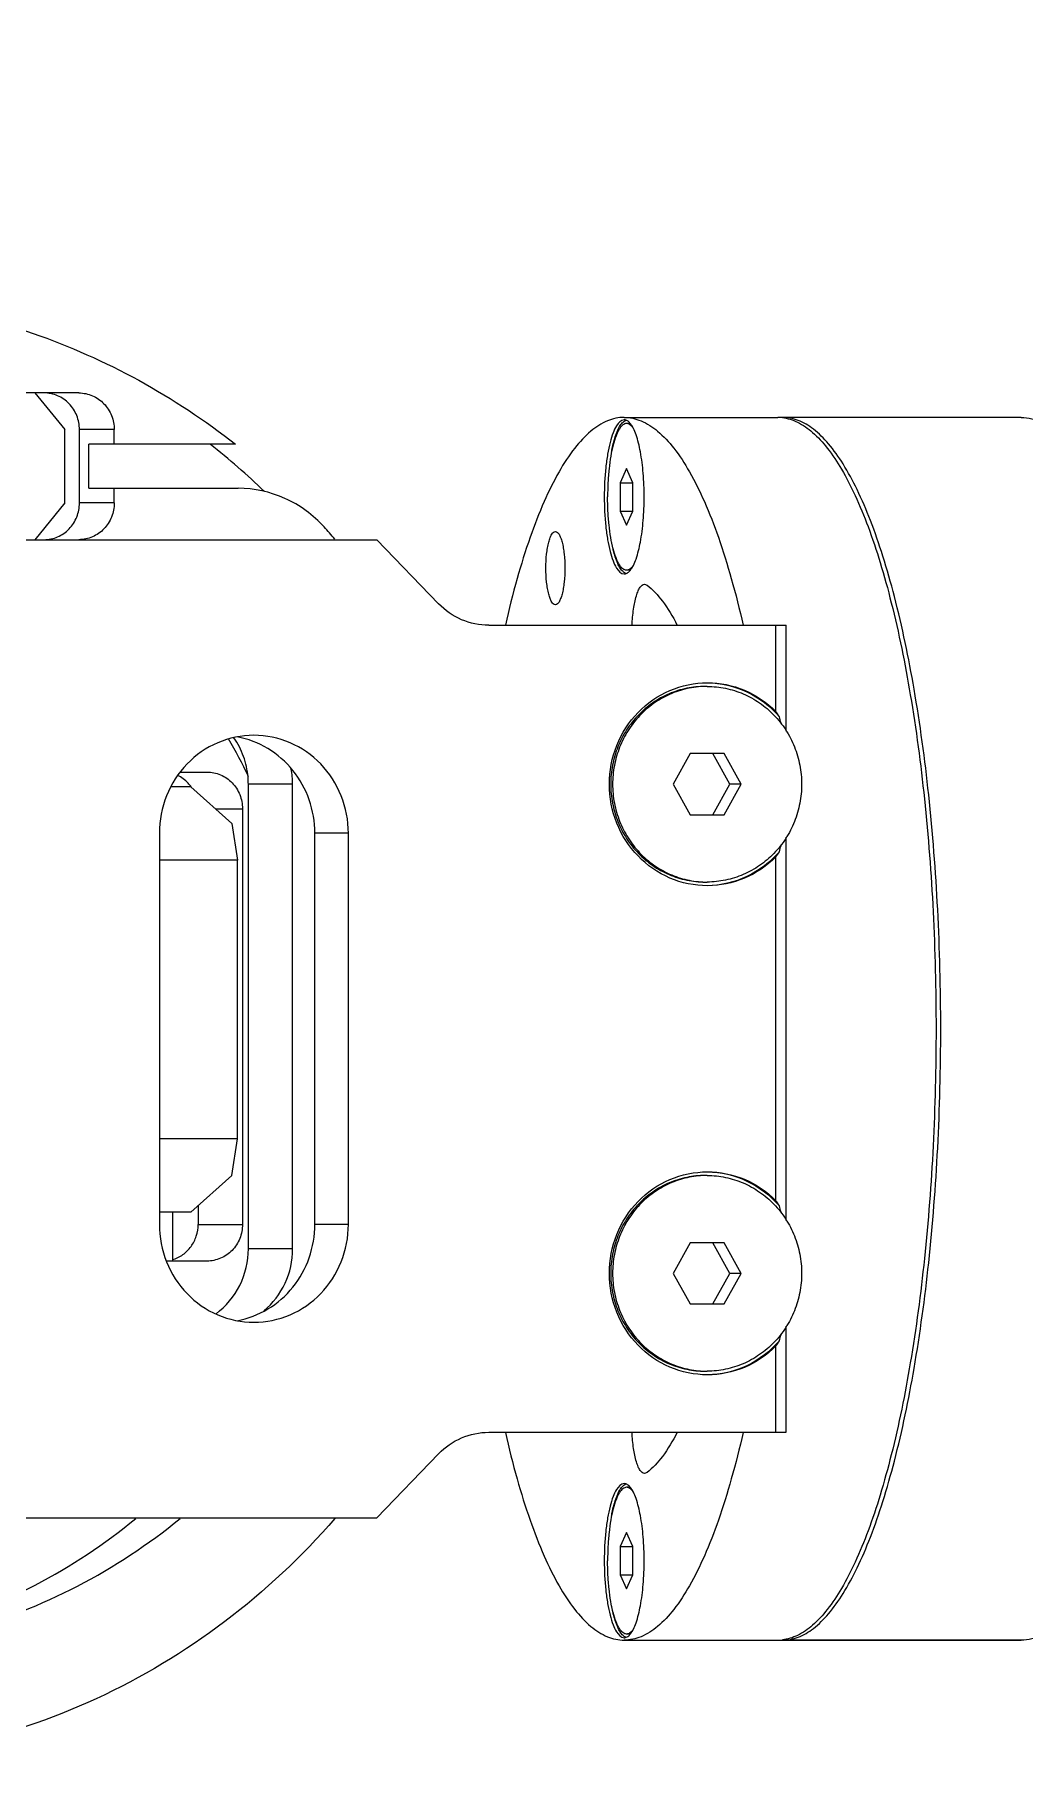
# Model space of a CAD drawing. Header units: millimetres. Extents: x 0 to 841, y 0 to 594.
# Drawn here: x 795.11 to 815.35, y 217.06 to 252.38 of the extents above; entities that cross this region are included whole.
import ezdxf

# ---------------------------------------------------------------- set-up
doc = ezdxf.new("R2010")
doc.units = ezdxf.units.MM
doc.header["$LTSCALE"] = 46.255
doc.layers.get('0').update_dxf_attribs({"linetype": 'CONTINUOUS'})
doc.layers.add('AXIS', color=7, linetype='CONTINUOUS')
doc.styles.get("Standard").update_dxf_attribs({"font": 'txt', "width": 0.85})
doc.dimstyles.get("Standard").update_dxf_attribs({"dimtxt": 3.5, "dimasz": 3.5, "dimexe": 1.5, "dimexo": 1, "dimtad": 1, "dimtxsty": 'STANDARD', "dimcen": 0.09, "dimadec": 0, "dimazin": 0, "dimtol": 1, "dimtp": 0.01, "dimtm": 0.01, "dimtfac": 1, "dimtofl": 0, "dimtmove": 0, "dimatfit": 3, "dimfxl": 1, "dimtolj": 1, "dimarcsym": 0})

msp = doc.modelspace()

# ---------------------------------------------------------------- linework, layer by layer
at = {"color": 7, "linetype": 'CONTINUOUS'}
for p, q in [((796.02, 245.055), (785.395, 245.055)), ((795.122, 245.055), (795.735, 244.305)), ((815.284, 244.555), (810.309, 244.555)), ((795.735, 242.805), (795.735, 244.305)), ((796.745, 244.305), (796.033, 244.305)), ((796.033, 242.805), (796.033, 244.305)), ((796.745, 244.005), (796.745, 244.305)), ((807.287, 244.43), (807.218, 244.43)), ((799.223, 244.005), (796.227, 244.005)), ((796.227, 243.105), (796.227, 244.005)), ((807.218, 243.507), (807.089, 243.219)), ((807.348, 243.219), (807.218, 243.507)), ((796.227, 243.105), (799.274, 243.105)), ((796.745, 242.805), (796.745, 243.105)), ((807.089, 243.219), (807.348, 243.219)), ((807.089, 243.219), (807.089, 242.641)), ((807.348, 242.641), (807.348, 243.219)), ((795.735, 242.805), (795.122, 242.055)), ((796.745, 242.805), (796.033, 242.805)), ((807.089, 242.641), (807.348, 242.641)), ((807.089, 242.641), (807.218, 242.353)), ((807.218, 242.353), (807.348, 242.641)), ((785.395, 242.055), (802.109, 242.055)), ((803.375, 240.744), (802.109, 242.055)), ((807.287, 241.43), (807.218, 241.43)), ((807.586, 241.146), (807.637, 241.127)), ((804.4, 240.305), (810.483, 240.305)), ((808.516, 237.68), (808.167, 237.055)), ((809.213, 237.68), (808.516, 237.68)), ((809.328, 237.055), (808.98, 237.68)), ((809.561, 237.055), (809.213, 237.68)), ((798.1, 237.305), (798.64, 237.305)), ((800.391, 237.055), (799.485, 237.055)), ((799.485, 227.555), (799.485, 237.055)), ((800.391, 227.555), (800.391, 237.055)), ((808.167, 237.055), (808.516, 236.43)), ((808.98, 236.43), (809.328, 237.055)), ((809.213, 236.43), (809.561, 237.055)), ((809.561, 237.055), (809.328, 237.055)), ((798.312, 237.005), (797.909, 237.005)), ((798.312, 237.005), (799.149, 236.255)), ((798.814, 236.555), (799.364, 236.555)), ((799.364, 236.555), (799.364, 228.055)), ((808.516, 236.43), (809.213, 236.43)), ((799.149, 236.255), (799.261, 235.505)), ((799.261, 235.505), (797.666, 235.505)), ((799.261, 229.805), (799.261, 235.505)), ((799.261, 229.805), (797.666, 229.805)), ((799.149, 229.055), (799.261, 229.805)), ((799.149, 229.055), (798.312, 228.305)), ((798.312, 228.305), (797.666, 228.305)), ((797.936, 228.305), (797.936, 227.305)), ((798.459, 228.436), (798.459, 228.055)), ((798.459, 228.055), (799.364, 228.055)), ((800.391, 227.555), (799.485, 227.555)), ((808.516, 227.68), (808.167, 227.055)), ((809.213, 227.68), (808.516, 227.68)), ((809.328, 227.055), (808.98, 227.68)), ((809.561, 227.055), (809.213, 227.68)), ((798.64, 227.305), (797.813, 227.305)), ((808.167, 227.055), (808.516, 226.43)), ((808.98, 226.43), (809.328, 227.055)), ((809.213, 226.43), (809.561, 227.055)), ((809.561, 227.055), (809.328, 227.055)), ((808.516, 226.43), (809.213, 226.43)), ((804.4, 223.805), (810.483, 223.805)), ((802.109, 222.055), (803.375, 223.366)), ((807.637, 222.983), (807.586, 222.964)), ((807.287, 222.68), (807.218, 222.68)), ((790.466, 222.055), (802.109, 222.055)), ((807.218, 221.757), (807.089, 221.469)), ((807.348, 221.469), (807.218, 221.757)), ((807.089, 221.469), (807.348, 221.469)), ((807.089, 221.469), (807.089, 220.891)), ((807.348, 220.891), (807.348, 221.469)), ((807.089, 220.891), (807.348, 220.891)), ((807.089, 220.891), (807.218, 220.603)), ((807.218, 220.603), (807.348, 220.891)), ((807.287, 219.68), (807.218, 219.68)), ((810.309, 219.555), (815.284, 219.555))]:
    msp.add_line(p, q, dxfattribs=at)
for centre, radius, start, end in [((789.666, 232.498), 14.633, 46.0897, 51.8455), ((790.069, 232.383), 14.795, 40.8879, 42.1667), ((808.864, 237.193), 1.862, 90.0003, 91.1897), ((797.804, 237.055), 1.681, 0.006, 5.09), ((798.705, 237.055), 1.686, 0.0147, 10.6411), ((808.864, 236.917), 1.862, 268.8103, 269.9997), ((808.864, 227.193), 1.862, 90.0003, 91.1897), ((808.864, 226.917), 1.862, 268.8103, 269.9997), ((789.483, 231.456), 12.163, 286.0198, 309.2951), ((790.391, 231.453), 12.159, 285.5666, 309.2975)]:
    msp.add_arc(centre, radius, start, end, dxfattribs=at)
for points, knots in [([(790.466, 247.055), (791.249, 247.055), (792.82, 246.923), (795.11, 246.333), (797.278, 245.369), (798.601, 244.494), (799.223, 244.005)], [0, 0, 0, 0, 0.24893, 0.498309, 0.748557, 1, 1, 1, 1]), ([(796.033, 244.305), (796.033, 244.402), (795.996, 244.598), (795.835, 244.848), (795.595, 245.015), (795.403, 245.055), (795.308, 245.055)], [0, 0, 0, 0, 0.254008, 0.505661, 0.753998, 1, 1, 1, 1]), ([(796.02, 245.055), (796.115, 245.055), (796.306, 245.015), (796.547, 244.848), (796.707, 244.598), (796.745, 244.402), (796.745, 244.305)], [0, 0, 0, 0, 0.246002, 0.494339, 0.745992, 1, 1, 1, 1]), ([(810.406, 219.555), (810.513, 219.555), (810.743, 219.602), (811.065, 219.796), (811.373, 220.106), (811.669, 220.526), (811.952, 221.054), (812.221, 221.686), (812.474, 222.416), (812.797, 223.561), (813.133, 225.187), (813.422, 227.326), (813.601, 229.644), (813.661, 232.055), (813.601, 234.466), (813.422, 236.784), (813.133, 238.923), (812.797, 240.549), (812.474, 241.694), (812.221, 242.424), (811.952, 243.056), (811.669, 243.584), (811.373, 244.004), (811.065, 244.314), (810.743, 244.508), (810.513, 244.555), (810.406, 244.555)], [0, 0, 0, 0, 0.011999, 0.025458, 0.041391, 0.060354, 0.082582, 0.108122, 0.136896, 0.168748, 0.240744, 0.321856, 0.409305, 0.5, 0.590695, 0.678144, 0.759256, 0.831252, 0.863104, 0.891878, 0.917417, 0.939646, 0.958609, 0.974542, 0.988001, 1, 1, 1, 1]), ([(815.284, 244.555), (815.357, 244.555), (815.51, 244.534), (815.732, 244.444), (815.951, 244.296), (816.084, 244.169), (816.15, 244.098)], [0, 0, 0, 0, 0.219564, 0.452608, 0.71012, 1, 1, 1, 1]), ([(807.218, 244.43), (807.205, 244.43), (807.178, 244.424), (807.139, 244.401), (807.102, 244.364), (807.067, 244.314), (807.032, 244.25), (806.987, 244.143), (806.937, 243.98), (806.891, 243.754), (806.856, 243.498), (806.835, 243.219), (806.83, 243.028), (806.83, 242.93)], [0, 0, 0, 0, 0.024002, 0.050919, 0.082789, 0.120717, 0.165175, 0.216256, 0.337465, 0.481463, 0.643697, 0.818596, 1, 1, 1, 1]), ([(807.355, 244.334), (807.344, 244.349), (807.324, 244.375), (807.29, 244.406), (807.255, 244.425), (807.23, 244.43), (807.218, 244.43)], [0, 0, 0, 0, 0.307834, 0.569978, 0.795528, 1, 1, 1, 1]), ([(801.035, 242.315), (800.814, 242.56), (800.266, 242.963), (799.601, 243.105), (799.274, 243.105)], [0, 0, 0, 0, 0.502568, 1, 1, 1, 1]), ([(795.308, 242.055), (795.403, 242.055), (795.595, 242.095), (795.835, 242.262), (795.996, 242.512), (796.033, 242.708), (796.033, 242.805)], [0, 0, 0, 0, 0.246002, 0.494339, 0.745992, 1, 1, 1, 1]), ([(796.745, 242.805), (796.745, 242.708), (796.707, 242.512), (796.547, 242.262), (796.306, 242.095), (796.115, 242.055), (796.02, 242.055)], [0, 0, 0, 0, 0.254008, 0.505661, 0.753998, 1, 1, 1, 1]), ([(807.218, 241.43), (807.205, 241.43), (807.178, 241.436), (807.139, 241.459), (807.102, 241.496), (807.067, 241.546), (807.032, 241.61), (806.987, 241.717), (806.937, 241.88), (806.891, 242.106), (806.856, 242.362), (806.835, 242.641), (806.83, 242.832), (806.83, 242.93)], [0, 0, 0, 0, 0.024002, 0.050919, 0.082789, 0.120717, 0.165175, 0.216256, 0.337465, 0.481463, 0.643697, 0.818596, 1, 1, 1, 1]), ([(807.355, 241.526), (807.344, 241.511), (807.324, 241.485), (807.29, 241.454), (807.255, 241.435), (807.23, 241.43), (807.218, 241.43)], [0, 0, 0, 0, 0.307834, 0.569978, 0.795528, 1, 1, 1, 1]), ([(807.331, 240.306), (807.335, 240.417), (807.353, 240.62), (807.398, 240.855), (807.451, 241.004), (807.495, 241.092), (807.55, 241.146), (807.586, 241.146)], [0, 0, 0, 0, 0.3645, 0.668013, 0.786963, 0.880947, 1, 1, 1, 1]), ([(807.637, 241.127), (807.756, 241.035), (807.987, 240.778), (808.161, 240.484), (808.248, 240.315)], [0, 0, 0, 0, 0.441997, 1, 1, 1, 1]), ([(804.4, 240.305), (804.211, 240.305), (803.828, 240.384), (803.508, 240.607), (803.375, 240.744)], [0, 0, 0, 0, 0.497601, 1, 1, 1, 1]), ([(808.825, 239.055), (808.699, 239.055), (808.445, 239.029), (808.081, 238.914), (807.744, 238.728), (807.45, 238.477), (807.208, 238.172), (807.029, 237.824), (806.918, 237.447), (806.881, 237.055), (806.918, 236.663), (807.029, 236.286), (807.208, 235.938), (807.45, 235.633), (807.744, 235.382), (808.081, 235.196), (808.445, 235.081), (808.699, 235.055), (808.825, 235.055)], [0, 0, 0, 0, 0.061435, 0.123031, 0.184931, 0.247224, 0.30994, 0.373043, 0.436442, 0.5, 0.563558, 0.626957, 0.69006, 0.752776, 0.815069, 0.876969, 0.938565, 1, 1, 1, 1]), ([(808.826, 239.055), (808.701, 239.052), (808.451, 239.022), (808.093, 238.902), (807.763, 238.714), (807.475, 238.463), (807.239, 238.16), (807.064, 237.815), (806.957, 237.442), (806.92, 237.055), (806.957, 236.668), (807.064, 236.295), (807.239, 235.95), (807.475, 235.647), (807.763, 235.396), (808.093, 235.208), (808.451, 235.088), (808.701, 235.058), (808.826, 235.055)], [0, 0, 0, 0, 0.061434, 0.123035, 0.184946, 0.247249, 0.309968, 0.373068, 0.436456, 0.5, 0.563544, 0.626932, 0.690032, 0.752751, 0.815054, 0.876965, 0.938566, 1, 1, 1, 1]), ([(808.864, 239.055), (808.991, 239.055), (809.244, 239.029), (809.609, 238.914), (809.945, 238.728), (810.24, 238.477), (810.482, 238.172), (810.661, 237.824), (810.771, 237.447), (810.809, 237.055), (810.771, 236.663), (810.661, 236.286), (810.482, 235.938), (810.24, 235.633), (809.945, 235.382), (809.609, 235.196), (809.244, 235.081), (808.991, 235.055), (808.864, 235.055)], [0, 0, 0, 0, 0.061435, 0.123031, 0.184931, 0.247224, 0.30994, 0.373043, 0.436442, 0.5, 0.563558, 0.626957, 0.69006, 0.752776, 0.815069, 0.876969, 0.938565, 1, 1, 1, 1]), ([(799.478, 237.204), (799.466, 237.346), (799.404, 237.628), (799.272, 237.885), (799.191, 238.002)], [0, 0, 0, 0, 0.501555, 1, 1, 1, 1]), ([(798.313, 237.006), (798.295, 237.03), (798.219, 237.123), (798.119, 237.197), (798.037, 237.236)], [0, 0, 0, 0, 0.252572, 1, 1, 1, 1]), ([(798.64, 237.305), (798.734, 237.305), (798.926, 237.265), (799.167, 237.098), (799.327, 236.848), (799.364, 236.652), (799.364, 236.555)], [0, 0, 0, 0, 0.246002, 0.494339, 0.745992, 1, 1, 1, 1]), ([(808.825, 229.055), (808.699, 229.055), (808.445, 229.029), (808.081, 228.914), (807.744, 228.728), (807.45, 228.477), (807.208, 228.172), (807.029, 227.824), (806.918, 227.447), (806.881, 227.055), (806.918, 226.663), (807.029, 226.286), (807.208, 225.938), (807.45, 225.633), (807.744, 225.382), (808.081, 225.196), (808.445, 225.081), (808.699, 225.055), (808.825, 225.055)], [0, 0, 0, 0, 0.061435, 0.123031, 0.184931, 0.247224, 0.30994, 0.373043, 0.436442, 0.5, 0.563558, 0.626957, 0.69006, 0.752776, 0.815069, 0.876969, 0.938565, 1, 1, 1, 1]), ([(808.826, 229.055), (808.701, 229.052), (808.451, 229.022), (808.093, 228.902), (807.763, 228.714), (807.475, 228.463), (807.239, 228.16), (807.064, 227.815), (806.957, 227.442), (806.92, 227.055), (806.957, 226.668), (807.064, 226.295), (807.239, 225.95), (807.475, 225.647), (807.763, 225.396), (808.093, 225.208), (808.451, 225.088), (808.701, 225.058), (808.826, 225.055)], [0, 0, 0, 0, 0.061434, 0.123035, 0.184946, 0.247249, 0.309968, 0.373068, 0.436456, 0.5, 0.563544, 0.626932, 0.690032, 0.752751, 0.815054, 0.876965, 0.938566, 1, 1, 1, 1]), ([(808.864, 229.055), (808.991, 229.055), (809.244, 229.029), (809.609, 228.914), (809.945, 228.728), (810.24, 228.477), (810.482, 228.172), (810.661, 227.824), (810.771, 227.447), (810.809, 227.055), (810.771, 226.663), (810.661, 226.286), (810.482, 225.938), (810.24, 225.633), (809.945, 225.382), (809.609, 225.196), (809.244, 225.081), (808.991, 225.055), (808.864, 225.055)], [0, 0, 0, 0, 0.061435, 0.123031, 0.184931, 0.247224, 0.30994, 0.373043, 0.436442, 0.5, 0.563558, 0.626957, 0.69006, 0.752776, 0.815069, 0.876969, 0.938565, 1, 1, 1, 1]), ([(797.937, 227.335), (798.011, 227.357), (798.155, 227.428), (798.324, 227.598), (798.434, 227.814), (798.459, 227.975), (798.459, 228.055)], [0, 0, 0, 0, 0.24635, 0.495297, 0.746815, 1, 1, 1, 1]), ([(799.364, 228.055), (799.364, 227.958), (799.327, 227.762), (799.167, 227.512), (798.926, 227.345), (798.734, 227.305), (798.64, 227.305)], [0, 0, 0, 0, 0.254008, 0.505661, 0.753998, 1, 1, 1, 1]), ([(798.824, 226.23), (799.027, 226.379), (799.367, 226.785), (799.485, 227.3), (799.485, 227.555)], [0, 0, 0, 0, 0.496818, 1, 1, 1, 1]), ([(799.805, 226.289), (799.987, 226.44), (800.287, 226.833), (800.391, 227.315), (800.391, 227.555)], [0, 0, 0, 0, 0.497138, 1, 1, 1, 1]), ([(803.375, 223.366), (803.508, 223.503), (803.828, 223.726), (804.211, 223.805), (804.4, 223.805)], [0, 0, 0, 0, 0.502399, 1, 1, 1, 1]), ([(807.586, 222.964), (807.55, 222.964), (807.495, 223.018), (807.451, 223.106), (807.398, 223.255), (807.353, 223.49), (807.335, 223.693), (807.331, 223.804)], [0, 0, 0, 0, 0.119053, 0.213037, 0.331987, 0.6355, 1, 1, 1, 1]), ([(808.248, 223.795), (808.161, 223.626), (807.987, 223.332), (807.756, 223.075), (807.637, 222.983)], [0, 0, 0, 0, 0.558003, 1, 1, 1, 1]), ([(807.218, 222.68), (807.205, 222.68), (807.178, 222.674), (807.139, 222.651), (807.102, 222.614), (807.067, 222.564), (807.032, 222.5), (806.987, 222.393), (806.937, 222.23), (806.891, 222.004), (806.856, 221.748), (806.835, 221.469), (806.83, 221.278), (806.83, 221.18)], [0, 0, 0, 0, 0.024002, 0.050919, 0.082789, 0.120717, 0.165175, 0.216256, 0.337465, 0.481463, 0.643697, 0.818596, 1, 1, 1, 1]), ([(807.355, 222.584), (807.344, 222.599), (807.324, 222.625), (807.29, 222.656), (807.255, 222.675), (807.23, 222.68), (807.218, 222.68)], [0, 0, 0, 0, 0.307834, 0.569978, 0.795528, 1, 1, 1, 1]), ([(801.255, 222.043), (800.582, 221.266), (799.074, 219.851), (796.426, 218.261), (793.514, 217.277), (791.479, 217.055), (790.466, 217.055)], [0, 0, 0, 0, 0.252186, 0.502626, 0.751686, 1, 1, 1, 1]), ([(807.218, 219.68), (807.205, 219.68), (807.178, 219.686), (807.139, 219.709), (807.102, 219.746), (807.067, 219.796), (807.032, 219.86), (806.987, 219.967), (806.937, 220.13), (806.891, 220.356), (806.856, 220.612), (806.835, 220.891), (806.83, 221.082), (806.83, 221.18)], [0, 0, 0, 0, 0.024002, 0.050919, 0.082789, 0.120717, 0.165175, 0.216256, 0.337465, 0.481463, 0.643697, 0.818596, 1, 1, 1, 1]), ([(807.355, 219.776), (807.344, 219.761), (807.324, 219.735), (807.29, 219.704), (807.255, 219.685), (807.23, 219.68), (807.218, 219.68)], [0, 0, 0, 0, 0.307834, 0.569978, 0.795528, 1, 1, 1, 1]), ([(816.15, 220.012), (816.084, 219.941), (815.951, 219.814), (815.732, 219.666), (815.51, 219.576), (815.357, 219.555), (815.284, 219.555)], [0, 0, 0, 0, 0.289877, 0.547386, 0.780433, 1, 1, 1, 1])]:
    msp.add_open_spline(points, degree=3, knots=knots, dxfattribs=at)
at = {"layer": 'AXIS', "color": 7, "linetype": 'CONTINUOUS'}
for p, q in [((807.17, 244.555), (810.309, 244.555)), ((810.271, 238.539), (810.271, 240.305)), ((810.483, 238.137), (810.483, 240.305)), ((797.666, 236.055), (797.666, 228.055)), ((801.53, 236.055), (800.844, 236.055)), ((800.844, 228.055), (800.844, 236.055)), ((801.53, 228.055), (801.53, 236.055)), ((810.483, 228.137), (810.483, 235.973)), ((810.271, 228.539), (810.271, 235.571)), ((801.53, 228.055), (800.844, 228.055)), ((810.483, 223.805), (810.483, 225.973)), ((810.271, 223.805), (810.271, 225.571)), ((807.17, 219.555), (810.309, 219.555)), ((815.284, 219.555), (810.406, 219.555))]:
    msp.add_line(p, q, dxfattribs=at)
for centre, radius, start, end in [((807.106, 244.29), 0.234, 47.9392, 48.6068), ((810.309, 243.712), 0.843, 83.6026, 89.9873), ((807.015, 244.205), 0.359, 38.1039, 40.6297), ((807.106, 241.57), 0.234, 311.3932, 312.0608), ((807.015, 241.655), 0.359, 319.3703, 321.8961), ((804.893, 236.968), 5.643, 13.7204, 15.0633), ((789.015, 232.136), 11.639, 25.8609, 30.1433), ((804.893, 237.142), 5.643, 344.9367, 346.2796), ((804.893, 226.968), 5.643, 13.7204, 15.0633), ((804.893, 227.142), 5.643, 344.9367, 346.2796), ((807.106, 222.54), 0.234, 47.9392, 48.6068), ((807.015, 222.455), 0.359, 38.1039, 40.6297), ((807.106, 219.82), 0.234, 311.3932, 312.0608), ((807.015, 219.905), 0.359, 319.3703, 321.8961), ((810.309, 220.398), 0.843, 270.0127, 276.3974)]:
    msp.add_arc(centre, radius, start, end, dxfattribs=at)
for centre, start_param, end_param in [((809.246, 237.055), -0.84352, -0.773712), ((809.246, 237.055), -2.367881, -2.298073), ((809.246, 227.055), -0.84352, -0.773712), ((809.246, 227.055), -2.367881, -2.298073)]:
    msp.add_ellipse(centre, major_axis=(0, 2.075), ratio=0.707107, start_param=start_param, end_param=end_param, dxfattribs=at)
for points, knots in [([(807.17, 244.555), (807.053, 244.555), (806.802, 244.499), (806.455, 244.27), (806.125, 243.909), (805.809, 243.42), (805.508, 242.807), (805.226, 242.075), (804.964, 241.231), (804.813, 240.628), (804.741, 240.31)], [0, 0, 0, 0, 0.068118, 0.145763, 0.239275, 0.351811, 0.484525, 0.63739, 0.80964, 1, 1, 1, 1]), ([(807.17, 244.505), (807.104, 244.505), (807.008, 244.394), (806.936, 244.229), (806.875, 244.031), (806.826, 243.796), (806.776, 243.424), (806.753, 242.93), (806.776, 242.436), (806.826, 242.064), (806.875, 241.829), (806.936, 241.631), (807.008, 241.466), (807.104, 241.355), (807.17, 241.355)], [0, 0, 0, 0, 0.05834, 0.10629, 0.167189, 0.239537, 0.321045, 0.5, 0.678955, 0.760463, 0.832811, 0.89371, 0.94166, 1, 1, 1, 1]), ([(807.145, 244.459), (807.15, 244.464), (807.168, 244.48), (807.19, 244.493), (807.207, 244.499)], [0, 0, 0, 0, 0.27553, 1, 1, 1, 1]), ([(807.17, 244.555), (807.286, 244.555), (807.538, 244.499), (807.885, 244.27), (808.215, 243.909), (808.531, 243.42), (808.831, 242.807), (809.114, 242.075), (809.376, 241.231), (809.527, 240.628), (809.599, 240.31)], [0, 0, 0, 0, 0.068118, 0.145763, 0.239275, 0.351811, 0.484525, 0.63739, 0.80964, 1, 1, 1, 1]), ([(807.261, 244.466), (807.253, 244.472), (807.227, 244.492), (807.194, 244.505), (807.17, 244.505)], [0, 0, 0, 0, 0.28266, 1, 1, 1, 1]), ([(810.403, 244.55), (810.51, 244.538), (810.736, 244.466), (811.048, 244.245), (811.347, 243.914), (811.635, 243.477), (811.911, 242.937), (812.172, 242.298), (812.417, 241.564), (812.729, 240.424), (813.054, 238.813), (813.333, 236.703), (813.506, 234.423), (813.564, 232.055), (813.506, 229.687), (813.333, 227.407), (813.054, 225.297), (812.729, 223.686), (812.417, 222.546), (812.172, 221.812), (811.911, 221.173), (811.635, 220.633), (811.347, 220.196), (811.048, 219.865), (810.736, 219.644), (810.51, 219.572), (810.403, 219.56)], [0, 0, 0, 0, 0.012141, 0.02602, 0.042479, 0.061954, 0.084619, 0.110491, 0.139478, 0.171419, 0.24324, 0.323767, 0.410338, 0.5, 0.589662, 0.676233, 0.75676, 0.828581, 0.860522, 0.889509, 0.915381, 0.938046, 0.957521, 0.97398, 0.987859, 1, 1, 1, 1]), ([(806.947, 244.015), (806.97, 244.109), (807.008, 244.239), (807.083, 244.385), (807.123, 244.439), (807.145, 244.459)], [0, 0, 0, 0, 0.593487, 0.820236, 1, 1, 1, 1]), ([(807.297, 241.434), (807.32, 241.464), (807.363, 241.537), (807.44, 241.726), (807.512, 242.033), (807.565, 242.459), (807.584, 242.93), (807.565, 243.401), (807.512, 243.827), (807.44, 244.134), (807.363, 244.323), (807.32, 244.396), (807.297, 244.426)], [0, 0, 0, 0, 0.036342, 0.081935, 0.198751, 0.342259, 0.5, 0.657741, 0.801249, 0.918065, 0.963658, 1, 1, 1, 1]), ([(806.91, 243.842), (806.913, 243.857), (806.924, 243.915), (806.936, 243.972), (806.947, 244.015)], [0, 0, 0, 0, 0.259678, 1, 1, 1, 1]), ([(805.762, 240.723), (805.731, 240.723), (805.685, 240.776), (805.651, 240.855), (805.622, 240.949), (805.599, 241.061), (805.575, 241.238), (805.564, 241.473), (805.575, 241.708), (805.599, 241.885), (805.622, 241.998), (805.651, 242.092), (805.685, 242.17), (805.731, 242.223), (805.762, 242.223)], [0, 0, 0, 0, 0.058344, 0.106289, 0.167187, 0.239537, 0.321047, 0.5, 0.678953, 0.760463, 0.832813, 0.893711, 0.941656, 1, 1, 1, 1]), ([(805.762, 242.223), (805.794, 242.223), (805.839, 242.17), (805.874, 242.092), (805.903, 241.998), (805.926, 241.885), (805.95, 241.708), (805.961, 241.473), (805.95, 241.238), (805.926, 241.061), (805.903, 240.949), (805.874, 240.855), (805.839, 240.776), (805.794, 240.723), (805.762, 240.723)], [0, 0, 0, 0, 0.058344, 0.106289, 0.167187, 0.239537, 0.321047, 0.5, 0.678953, 0.760463, 0.832813, 0.893711, 0.941656, 1, 1, 1, 1]), ([(806.947, 241.845), (806.943, 241.859), (806.93, 241.916), (806.918, 241.974), (806.91, 242.018)], [0, 0, 0, 0, 0.240095, 1, 1, 1, 1]), ([(807.145, 241.401), (807.123, 241.421), (807.083, 241.475), (807.008, 241.621), (806.97, 241.751), (806.947, 241.845)], [0, 0, 0, 0, 0.179764, 0.406513, 1, 1, 1, 1]), ([(807.207, 241.361), (807.202, 241.363), (807.179, 241.372), (807.159, 241.388), (807.145, 241.401)], [0, 0, 0, 0, 0.228555, 1, 1, 1, 1]), ([(807.17, 241.355), (807.177, 241.355), (807.211, 241.359), (807.241, 241.377), (807.261, 241.394)], [0, 0, 0, 0, 0.22899, 1, 1, 1, 1]), ([(808.871, 234.98), (808.609, 234.98), (808.079, 235.089), (807.413, 235.554), (806.969, 236.244), (806.815, 237.055), (806.969, 237.866), (807.413, 238.556), (808.079, 239.021), (808.609, 239.13), (808.871, 239.13)], [0, 0, 0, 0, 0.122992, 0.247169, 0.373005, 0.5, 0.626995, 0.752831, 0.877008, 1, 1, 1, 1]), ([(808.87, 239.13), (809.146, 239.126), (809.706, 238.997), (810.16, 238.646), (810.342, 238.435)], [0, 0, 0, 0, 0.497313, 1, 1, 1, 1]), ([(808.871, 239.13), (809.128, 239.13), (809.65, 239.025), (810.089, 238.724), (810.271, 238.539)], [0, 0, 0, 0, 0.497654, 1, 1, 1, 1]), ([(799.598, 238.055), (799.346, 238.055), (798.835, 237.95), (798.193, 237.502), (797.765, 236.837), (797.666, 236.315), (797.666, 236.055)], [0, 0, 0, 0, 0.245983, 0.494338, 0.746007, 1, 1, 1, 1]), ([(800.844, 236.055), (800.844, 236.286), (800.766, 236.749), (800.427, 237.36), (799.908, 237.817), (799.477, 237.982), (799.257, 238.023)], [0, 0, 0, 0, 0.253499, 0.505116, 0.75385, 1, 1, 1, 1]), ([(801.53, 236.055), (801.53, 236.315), (801.43, 236.837), (801.003, 237.502), (800.361, 237.95), (799.849, 238.055), (799.598, 238.055)], [0, 0, 0, 0, 0.253993, 0.505662, 0.754017, 1, 1, 1, 1]), ([(810.342, 235.675), (810.16, 235.464), (809.706, 235.113), (809.146, 234.984), (808.87, 234.98)], [0, 0, 0, 0, 0.502687, 1, 1, 1, 1]), ([(810.271, 235.571), (810.089, 235.386), (809.65, 235.085), (809.128, 234.98), (808.871, 234.98)], [0, 0, 0, 0, 0.502346, 1, 1, 1, 1]), ([(808.871, 224.98), (808.609, 224.98), (808.079, 225.089), (807.413, 225.554), (806.969, 226.244), (806.815, 227.055), (806.969, 227.866), (807.413, 228.556), (808.079, 229.021), (808.609, 229.13), (808.871, 229.13)], [0, 0, 0, 0, 0.122992, 0.247169, 0.373005, 0.5, 0.626995, 0.752831, 0.877008, 1, 1, 1, 1]), ([(808.87, 229.13), (809.146, 229.126), (809.706, 228.997), (810.16, 228.646), (810.342, 228.435)], [0, 0, 0, 0, 0.497313, 1, 1, 1, 1]), ([(808.871, 229.13), (809.128, 229.13), (809.65, 229.025), (810.089, 228.724), (810.271, 228.539)], [0, 0, 0, 0, 0.497654, 1, 1, 1, 1]), ([(797.666, 228.055), (797.666, 227.795), (797.765, 227.273), (798.193, 226.608), (798.835, 226.16), (799.346, 226.055), (799.598, 226.055)], [0, 0, 0, 0, 0.253993, 0.505662, 0.754017, 1, 1, 1, 1]), ([(799.257, 226.087), (799.477, 226.128), (799.908, 226.293), (800.427, 226.75), (800.766, 227.361), (800.844, 227.824), (800.844, 228.055)], [0, 0, 0, 0, 0.24615, 0.494884, 0.746501, 1, 1, 1, 1]), ([(799.598, 226.055), (799.849, 226.055), (800.361, 226.16), (801.003, 226.608), (801.43, 227.273), (801.53, 227.795), (801.53, 228.055)], [0, 0, 0, 0, 0.245983, 0.494338, 0.746007, 1, 1, 1, 1]), ([(810.342, 225.675), (810.16, 225.464), (809.706, 225.113), (809.146, 224.984), (808.87, 224.98)], [0, 0, 0, 0, 0.502687, 1, 1, 1, 1]), ([(810.271, 225.571), (810.089, 225.386), (809.65, 225.085), (809.128, 224.98), (808.871, 224.98)], [0, 0, 0, 0, 0.502346, 1, 1, 1, 1]), ([(804.741, 223.8), (804.813, 223.482), (804.964, 222.879), (805.226, 222.035), (805.508, 221.303), (805.809, 220.69), (806.125, 220.201), (806.455, 219.84), (806.802, 219.611), (807.053, 219.555), (807.17, 219.555)], [0, 0, 0, 0, 0.19036, 0.36261, 0.515475, 0.648189, 0.760725, 0.854237, 0.931882, 1, 1, 1, 1]), ([(809.599, 223.8), (809.527, 223.482), (809.376, 222.879), (809.114, 222.035), (808.831, 221.303), (808.531, 220.69), (808.215, 220.201), (807.885, 219.84), (807.538, 219.611), (807.286, 219.555), (807.17, 219.555)], [0, 0, 0, 0, 0.19036, 0.36261, 0.515475, 0.648189, 0.760725, 0.854237, 0.931882, 1, 1, 1, 1]), ([(807.17, 222.755), (807.104, 222.755), (807.008, 222.644), (806.936, 222.479), (806.875, 222.281), (806.826, 222.046), (806.776, 221.674), (806.753, 221.18), (806.776, 220.686), (806.826, 220.314), (806.875, 220.079), (806.936, 219.881), (807.008, 219.716), (807.104, 219.605), (807.17, 219.605)], [0, 0, 0, 0, 0.05834, 0.10629, 0.167189, 0.239537, 0.321045, 0.5, 0.678955, 0.760463, 0.832811, 0.89371, 0.94166, 1, 1, 1, 1]), ([(806.947, 222.265), (806.97, 222.359), (807.008, 222.489), (807.083, 222.635), (807.123, 222.689), (807.145, 222.709)], [0, 0, 0, 0, 0.593487, 0.820236, 1, 1, 1, 1]), ([(807.145, 222.709), (807.15, 222.714), (807.168, 222.73), (807.19, 222.743), (807.207, 222.749)], [0, 0, 0, 0, 0.27553, 1, 1, 1, 1]), ([(807.261, 222.716), (807.253, 222.722), (807.227, 222.742), (807.194, 222.755), (807.17, 222.755)], [0, 0, 0, 0, 0.28266, 1, 1, 1, 1]), ([(807.297, 219.684), (807.32, 219.714), (807.363, 219.787), (807.44, 219.976), (807.512, 220.283), (807.565, 220.709), (807.584, 221.18), (807.565, 221.651), (807.512, 222.077), (807.44, 222.384), (807.363, 222.573), (807.32, 222.646), (807.297, 222.676)], [0, 0, 0, 0, 0.036342, 0.081935, 0.198751, 0.342259, 0.5, 0.657741, 0.801249, 0.918065, 0.963658, 1, 1, 1, 1]), ([(806.91, 222.092), (806.913, 222.107), (806.924, 222.165), (806.936, 222.222), (806.947, 222.265)], [0, 0, 0, 0, 0.259678, 1, 1, 1, 1]), ([(806.947, 220.095), (806.943, 220.109), (806.93, 220.166), (806.918, 220.224), (806.91, 220.268)], [0, 0, 0, 0, 0.240095, 1, 1, 1, 1]), ([(807.145, 219.651), (807.123, 219.671), (807.083, 219.725), (807.008, 219.871), (806.97, 220.001), (806.947, 220.095)], [0, 0, 0, 0, 0.179764, 0.406513, 1, 1, 1, 1]), ([(807.207, 219.611), (807.202, 219.613), (807.179, 219.622), (807.159, 219.638), (807.145, 219.651)], [0, 0, 0, 0, 0.228555, 1, 1, 1, 1]), ([(807.17, 219.605), (807.177, 219.605), (807.211, 219.609), (807.241, 219.627), (807.261, 219.644)], [0, 0, 0, 0, 0.22899, 1, 1, 1, 1])]:
    msp.add_open_spline(points, degree=3, knots=knots, dxfattribs=at)
for points in [[(807.287, 244.438), (807.28, 244.447), (807.271, 244.456), (807.263, 244.464)], [(807.263, 241.396), (807.271, 241.404), (807.28, 241.413), (807.287, 241.422)], [(807.287, 222.688), (807.28, 222.697), (807.271, 222.706), (807.263, 222.714)], [(807.263, 219.646), (807.271, 219.654), (807.28, 219.663), (807.287, 219.672)]]:
    msp.add_open_spline(points, degree=3, dxfattribs=at)

# ---------------------------------------------------------------- leaders
at = {"color": 2, "linetype": 'CONTINUOUS'}
msp.add_leader([(766.757, 243.067), (801.674, 277.497), (807.674, 277.497)], dimstyle='STANDARD', override={"dimtad": 0, "dimldrblk": 'DOT'}, dxfattribs=at)

doc.saveas('drawing.dxf')
